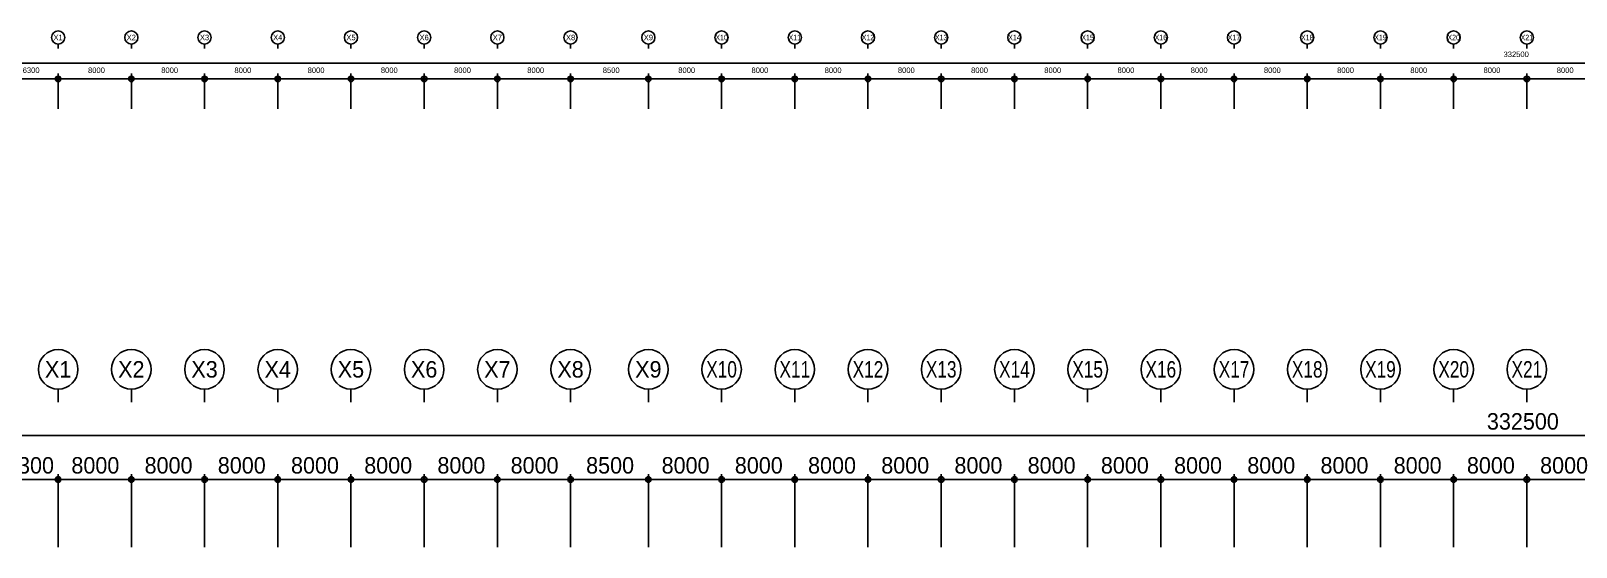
# Model space of a CAD drawing. Header units: millimetres. Extents: x -7718 to 414843, y 91724 to 341395.
# Drawn here: x 80428 to 249284, y 284993 to 341395 of the extents above; entities that cross this region are included whole.
import ezdxf
from ezdxf.enums import TextEntityAlignment as Align

# ---------------------------------------------------------------- set-up
doc = ezdxf.new("R2010")
doc.units = ezdxf.units.MM
doc.header["$LTSCALE"] = 200
doc.header["$MEASUREMENT"] = 0
doc.layers.add('e-plan', color=9, linetype='CONTINUOUS')
doc.styles.add('돋움', font='Dotum.ttf')

# ---------------------------------------------------------------- blocks, each defined once
blk = doc.blocks.new('A$C2E7106E5')
at = {"layer": 'e-plan'}
for p, q in [((6300, 54482), (6300, 54962)), ((14300, 54482), (14300, 54962)), ((22300, 54482), (22300, 54962)), ((30300, 54482), (30300, 54962)), ((38300, 54482), (38300, 54962)), ((46300, 54482), (46300, 54962)), ((54300, 54482), (54300, 54962)), ((62300, 54482), (62300, 54962)), ((70800, 54482), (70800, 54962)), ((78800, 54482), (78800, 54962)), ((86800, 54482), (86800, 54962)), ((94800, 54482), (94800, 54962)), ((102800, 54482), (102800, 54962)), ((110800, 54482), (110800, 54962)), ((118800, 54482), (118800, 54962)), ((126800, 54482), (126800, 54962)), ((134800, 54482), (134800, 54962)), ((142800, 54482), (142800, 54962)), ((150800, 54482), (150800, 54962)), ((158800, 54482), (158800, 54962)), ((166800, 54482), (166800, 54962)), ((600, 52894), (331900, 52894)), ((5700, 51154), (600, 51154)), ((7500, 51154), (5100, 51154)), ((5100, 51154), (7500, 51154)), ((6300, 47899), (6300, 51754)), ((6300, 47899), (6300, 51754)), ((6900, 51154), (13700, 51154)), ((15500, 51154), (13100, 51154)), ((13100, 51154), (15500, 51154)), ((14300, 47899), (14300, 51754)), ((14300, 47899), (14300, 51754)), ((21700, 51154), (14900, 51154)), ((21100, 51154), (23500, 51154)), ((23500, 51154), (21100, 51154)), ((22300, 47899), (22300, 51754)), ((22300, 47899), (22300, 51754)), ((29700, 51154), (22900, 51154)), ((29100, 51154), (31500, 51154)), ((31500, 51154), (29100, 51154)), ((30300, 47899), (30300, 51754)), ((30300, 47899), (30300, 51754)), ((37700, 51154), (30900, 51154)), ((39500, 51154), (37100, 51154)), ((37100, 51154), (39500, 51154)), ((38300, 47899), (38300, 51754)), ((38300, 47899), (38300, 51754)), ((45700, 51154), (38900, 51154)), ((45100, 51154), (47500, 51154)), ((47500, 51154), (45100, 51154)), ((46300, 47899), (46300, 51754)), ((46300, 47899), (46300, 51754)), ((53700, 51154), (46900, 51154)), ((53100, 51154), (55500, 51154)), ((55500, 51154), (53100, 51154)), ((54300, 47899), (54300, 51754)), ((54300, 47899), (54300, 51754)), ((61700, 51154), (54900, 51154)), ((61100, 51154), (63500, 51154)), ((63500, 51154), (61100, 51154)), ((62300, 47899), (62300, 51754)), ((62300, 47899), (62300, 51754)), ((70200, 51154), (62900, 51154)), ((69600, 51154), (72000, 51154)), ((72000, 51154), (69600, 51154)), ((70800, 47899), (70800, 51754)), ((70800, 47899), (70800, 51754)), ((78200, 51154), (71400, 51154)), ((77600, 51154), (80000, 51154)), ((80000, 51154), (77600, 51154)), ((78800, 47899), (78800, 51754)), ((78800, 47899), (78800, 51754)), ((86200, 51154), (79400, 51154)), ((88000, 51154), (85600, 51154)), ((85600, 51154), (88000, 51154)), ((86800, 47899), (86800, 51754)), ((86800, 47899), (86800, 51754)), ((94200, 51154), (87400, 51154)), ((93600, 51154), (96000, 51154)), ((96000, 51154), (93600, 51154)), ((94800, 47899), (94800, 51754)), ((94800, 47899), (94800, 51754)), ((102200, 51154), (95400, 51154)), ((101600, 51154), (104000, 51154)), ((104000, 51154), (101600, 51154)), ((102800, 47899), (102800, 51754)), ((102800, 47899), (102800, 51754)), ((110200, 51154), (103400, 51154)), ((109600, 51154), (112000, 51154)), ((112000, 51154), (109600, 51154)), ((110800, 47899), (110800, 51754)), ((110800, 47899), (110800, 51754)), ((118200, 51154), (111400, 51154)), ((117600, 51154), (120000, 51154)), ((120000, 51154), (117600, 51154)), ((118800, 47899), (118800, 51754)), ((118800, 47899), (118800, 51754)), ((126200, 51154), (119400, 51154)), ((128000, 51154), (125600, 51154)), ((125600, 51154), (128000, 51154)), ((126800, 47899), (126800, 51754)), ((126800, 47899), (126800, 51754)), ((134200, 51154), (127400, 51154)), ((133600, 51154), (136000, 51154)), ((136000, 51154), (133600, 51154)), ((134800, 47899), (134800, 51754)), ((134800, 47899), (134800, 51754)), ((142200, 51154), (135400, 51154)), ((144000, 51154), (141600, 51154)), ((141600, 51154), (144000, 51154)), ((142800, 47899), (142800, 51754)), ((142800, 47899), (142800, 51754)), ((150200, 51154), (143400, 51154)), ((149600, 51154), (152000, 51154)), ((152000, 51154), (149600, 51154)), ((150800, 47899), (150800, 51754)), ((150800, 47899), (150800, 51754)), ((158200, 51154), (151400, 51154)), ((157600, 51154), (160000, 51154)), ((160000, 51154), (157600, 51154)), ((158800, 47899), (158800, 51754)), ((158800, 47899), (158800, 51754)), ((166200, 51154), (159400, 51154)), ((165600, 51154), (168000, 51154)), ((168000, 51154), (165600, 51154)), ((166800, 47899), (166800, 51754)), ((166800, 47899), (166800, 51754)), ((174200, 51154), (167400, 51154)), ((6300, 15822), (6300, 17262)), ((14300, 15822), (14300, 17262)), ((22300, 15822), (22300, 17262)), ((30300, 15822), (30300, 17262)), ((38300, 15822), (38300, 17262)), ((46300, 15822), (46300, 17262)), ((54300, 15822), (54300, 17262)), ((62300, 15822), (62300, 17262)), ((70800, 15822), (70800, 17262)), ((78800, 15822), (78800, 17262)), ((86800, 15822), (86800, 17262)), ((94800, 15822), (94800, 17262)), ((102800, 15822), (102800, 17262)), ((110800, 15822), (110800, 17262)), ((118800, 15822), (118800, 17262)), ((126800, 15822), (126800, 17262)), ((134800, 15822), (134800, 17262)), ((142800, 15822), (142800, 17262)), ((150800, 15822), (150800, 17262)), ((158800, 15822), (158800, 17262)), ((166800, 15822), (166800, 17262)), ((600, 12185), (331900, 12185)), ((5700, 7385), (600, 7385)), ((7500, 7385), (5100, 7385)), ((5100, 7385), (7500, 7385)), ((6300, 0), (6300, 7985)), ((6300, 0), (6300, 7985)), ((6900, 7385), (13700, 7385)), ((15500, 7385), (13100, 7385)), ((13100, 7385), (15500, 7385)), ((14300, 0), (14300, 7985)), ((14300, 0), (14300, 7985)), ((21700, 7385), (14900, 7385)), ((21100, 7385), (23500, 7385)), ((23500, 7385), (21100, 7385)), ((22300, 0), (22300, 7985)), ((22300, 0), (22300, 7985)), ((29700, 7385), (22900, 7385)), ((29100, 7385), (31500, 7385)), ((31500, 7385), (29100, 7385)), ((30300, 0), (30300, 7985)), ((30300, 0), (30300, 7985)), ((37700, 7385), (30900, 7385)), ((39500, 7385), (37100, 7385)), ((37100, 7385), (39500, 7385)), ((38300, 0), (38300, 7985)), ((38300, 0), (38300, 7985)), ((45700, 7385), (38900, 7385)), ((45100, 7385), (47500, 7385)), ((47500, 7385), (45100, 7385)), ((46300, 0), (46300, 7985)), ((46300, 0), (46300, 7985)), ((53700, 7385), (46900, 7385)), ((53100, 7385), (55500, 7385)), ((55500, 7385), (53100, 7385)), ((54300, 0), (54300, 7985)), ((54300, 0), (54300, 7985)), ((61700, 7385), (54900, 7385)), ((61100, 7385), (63500, 7385)), ((63500, 7385), (61100, 7385)), ((62300, 0), (62300, 7985)), ((62300, 0), (62300, 7985)), ((70200, 7385), (62900, 7385)), ((69600, 7385), (72000, 7385)), ((72000, 7385), (69600, 7385)), ((70800, 0), (70800, 7985)), ((70800, 0), (70800, 7985)), ((78200, 7385), (71400, 7385)), ((77600, 7385), (80000, 7385)), ((80000, 7385), (77600, 7385)), ((78800, 0), (78800, 7985)), ((78800, 0), (78800, 7985)), ((86200, 7385), (79400, 7385)), ((88000, 7385), (85600, 7385)), ((85600, 7385), (88000, 7385)), ((86800, 0), (86800, 7985)), ((86800, 0), (86800, 7985)), ((94200, 7385), (87400, 7385)), ((93600, 7385), (96000, 7385)), ((96000, 7385), (93600, 7385)), ((94800, 0), (94800, 7985)), ((94800, 0), (94800, 7985)), ((102200, 7385), (95400, 7385)), ((101600, 7385), (104000, 7385)), ((104000, 7385), (101600, 7385)), ((102800, 0), (102800, 7985)), ((102800, 0), (102800, 7985)), ((110200, 7385), (103400, 7385)), ((109600, 7385), (112000, 7385)), ((112000, 7385), (109600, 7385)), ((110800, 0), (110800, 7985)), ((110800, 0), (110800, 7985)), ((118200, 7385), (111400, 7385)), ((117600, 7385), (120000, 7385)), ((120000, 7385), (117600, 7385)), ((118800, 0), (118800, 7985)), ((118800, 0), (118800, 7985)), ((126200, 7385), (119400, 7385)), ((128000, 7385), (125600, 7385)), ((125600, 7385), (128000, 7385)), ((126800, 0), (126800, 7985)), ((126800, 0), (126800, 7985)), ((134200, 7385), (127400, 7385)), ((133600, 7385), (136000, 7385)), ((136000, 7385), (133600, 7385)), ((134800, 0), (134800, 7985)), ((134800, 0), (134800, 7985)), ((142200, 7385), (135400, 7385)), ((144000, 7385), (141600, 7385)), ((141600, 7385), (144000, 7385)), ((142800, 0), (142800, 7985)), ((142800, 0), (142800, 7985)), ((150200, 7385), (143400, 7385)), ((149600, 7385), (152000, 7385)), ((152000, 7385), (149600, 7385)), ((150800, 0), (150800, 7985)), ((150800, 0), (150800, 7985)), ((158200, 7385), (151400, 7385)), ((157600, 7385), (160000, 7385)), ((160000, 7385), (157600, 7385)), ((158800, 0), (158800, 7985)), ((158800, 0), (158800, 7985)), ((166200, 7385), (159400, 7385)), ((165600, 7385), (168000, 7385)), ((168000, 7385), (165600, 7385)), ((166800, 0), (166800, 7985)), ((166800, 0), (166800, 7985)), ((174200, 7385), (167400, 7385))]:
    blk.add_line(p, q, dxfattribs=at)
for centre, radius in [((6300, 55682), 720), ((14300, 55682), 720), ((22300, 55682), 720), ((30300, 55682), 720), ((38300, 55682), 720), ((46300, 55682), 720), ((54300, 55682), 720), ((62300, 55682), 720), ((70800, 55682), 720), ((78800, 55682), 720), ((86800, 55682), 720), ((94800, 55682), 720), ((102800, 55682), 720), ((110800, 55682), 720), ((118800, 55682), 720), ((126800, 55682), 720), ((134800, 55682), 720), ((142800, 55682), 720), ((150800, 55682), 720), ((158800, 55682), 720), ((166800, 55682), 720), ((6300, 51154), 300), ((6300, 51154), 300), ((6300, 51154), 150), ((6300, 51154), 150), ((14300, 51154), 300), ((14300, 51154), 300), ((14300, 51154), 150), ((14300, 51154), 150), ((22300, 51154), 300), ((22300, 51154), 300), ((22300, 51154), 150), ((22300, 51154), 150), ((30300, 51154), 300), ((30300, 51154), 300), ((30300, 51154), 150), ((30300, 51154), 150), ((38300, 51154), 300), ((38300, 51154), 300), ((38300, 51154), 150), ((38300, 51154), 150), ((46300, 51154), 300), ((46300, 51154), 300), ((46300, 51154), 150), ((46300, 51154), 150), ((54300, 51154), 300), ((54300, 51154), 300), ((54300, 51154), 150), ((54300, 51154), 150), ((62300, 51154), 300), ((62300, 51154), 300), ((62300, 51154), 150), ((62300, 51154), 150), ((70800, 51154), 300), ((70800, 51154), 300), ((70800, 51154), 150), ((70800, 51154), 150), ((78800, 51154), 300), ((78800, 51154), 300), ((78800, 51154), 150), ((78800, 51154), 150), ((86800, 51154), 300), ((86800, 51154), 300), ((86800, 51154), 150), ((86800, 51154), 150), ((94800, 51154), 300), ((94800, 51154), 300), ((94800, 51154), 150), ((94800, 51154), 150), ((102800, 51154), 300), ((102800, 51154), 300), ((102800, 51154), 150), ((102800, 51154), 150), ((110800, 51154), 300), ((110800, 51154), 300), ((110800, 51154), 150), ((110800, 51154), 150), ((118800, 51154), 300), ((118800, 51154), 300), ((118800, 51154), 150), ((118800, 51154), 150), ((126800, 51154), 300), ((126800, 51154), 300), ((126800, 51154), 150), ((126800, 51154), 150), ((134800, 51154), 300), ((134800, 51154), 300), ((134800, 51154), 150), ((134800, 51154), 150), ((142800, 51154), 300), ((142800, 51154), 300), ((142800, 51154), 150), ((142800, 51154), 150), ((150800, 51154), 300), ((150800, 51154), 300), ((150800, 51154), 150), ((150800, 51154), 150), ((158800, 51154), 300), ((158800, 51154), 300), ((158800, 51154), 150), ((158800, 51154), 150), ((166800, 51154), 300), ((166800, 51154), 300), ((166800, 51154), 150), ((166800, 51154), 150), ((6300, 19422), 2160), ((14300, 19422), 2160), ((22300, 19422), 2160), ((30300, 19422), 2160), ((38300, 19422), 2160), ((46300, 19422), 2160), ((54300, 19422), 2160), ((62300, 19422), 2160), ((70800, 19422), 2160), ((78800, 19422), 2160), ((86800, 19422), 2160), ((94800, 19422), 2160), ((102800, 19422), 2160), ((110800, 19422), 2160), ((118800, 19422), 2160), ((126800, 19422), 2160), ((134800, 19422), 2160), ((142800, 19422), 2160), ((150800, 19422), 2160), ((158800, 19422), 2160), ((166800, 19422), 2160), ((6300, 7385), 300), ((6300, 7385), 300), ((6300, 7385), 150), ((6300, 7385), 150), ((14300, 7385), 300), ((14300, 7385), 300), ((14300, 7385), 150), ((14300, 7385), 150), ((22300, 7385), 300), ((22300, 7385), 300), ((22300, 7385), 150), ((22300, 7385), 150), ((30300, 7385), 300), ((30300, 7385), 300), ((30300, 7385), 150), ((30300, 7385), 150), ((38300, 7385), 300), ((38300, 7385), 300), ((38300, 7385), 150), ((38300, 7385), 150), ((46300, 7385), 300), ((46300, 7385), 300), ((46300, 7385), 150), ((46300, 7385), 150), ((54300, 7385), 300), ((54300, 7385), 300), ((54300, 7385), 150), ((54300, 7385), 150), ((62300, 7385), 300), ((62300, 7385), 300), ((62300, 7385), 150), ((62300, 7385), 150), ((70800, 7385), 300), ((70800, 7385), 300), ((70800, 7385), 150), ((70800, 7385), 150), ((78800, 7385), 300), ((78800, 7385), 300), ((78800, 7385), 150), ((78800, 7385), 150), ((86800, 7385), 300), ((86800, 7385), 300), ((86800, 7385), 150), ((86800, 7385), 150), ((94800, 7385), 300), ((94800, 7385), 300), ((94800, 7385), 150), ((94800, 7385), 150), ((102800, 7385), 300), ((102800, 7385), 300), ((102800, 7385), 150), ((102800, 7385), 150), ((110800, 7385), 300), ((110800, 7385), 300), ((110800, 7385), 150), ((110800, 7385), 150), ((118800, 7385), 300), ((118800, 7385), 300), ((118800, 7385), 150), ((118800, 7385), 150), ((126800, 7385), 300), ((126800, 7385), 300), ((126800, 7385), 150), ((126800, 7385), 150), ((134800, 7385), 300), ((134800, 7385), 300), ((134800, 7385), 150), ((134800, 7385), 150), ((142800, 7385), 300), ((142800, 7385), 300), ((142800, 7385), 150), ((142800, 7385), 150), ((150800, 7385), 300), ((150800, 7385), 300), ((150800, 7385), 150), ((150800, 7385), 150), ((158800, 7385), 300), ((158800, 7385), 300), ((158800, 7385), 150), ((158800, 7385), 150), ((166800, 7385), 300), ((166800, 7385), 300), ((166800, 7385), 150), ((166800, 7385), 150)]:
    blk.add_circle(centre, radius, dxfattribs=at)
at = {"layer": 'e-plan', "style": '돋움'}
for s, height, p in [('X1', 600, (6300, 55682)), ('X2', 600, (14300, 55682)), ('X3', 600, (22300, 55682)), ('X4', 600, (30300, 55682)), ('X5', 600, (38300, 55682)), ('X6', 600, (46300, 55682)), ('X7', 600, (54300, 55682)), ('X8', 600, (62300, 55682)), ('X9', 600, (70800, 55682)), ('X1', 1800, (6300, 19422)), ('X2', 1800, (14300, 19422)), ('X3', 1800, (22300, 19422)), ('X4', 1800, (30300, 19422)), ('X5', 1800, (38300, 19422)), ('X6', 1800, (46300, 19422)), ('X7', 1800, (54300, 19422)), ('X8', 1800, (62300, 19422)), ('X9', 1800, (70800, 19422))]:
    blk.add_text(s, height=height, dxfattribs=at).set_placement(p, align=Align.MIDDLE_CENTER)
at = {"layer": 'e-plan', "style": '돋움', "width": 0.8}
for s, height, p in [('X10', 600, (78800, 55682)), ('X11', 600, (86800, 55682)), ('X12', 600, (94800, 55682)), ('X13', 600, (102800, 55682)), ('X14', 600, (110800, 55682)), ('X15', 600, (118800, 55682)), ('X16', 600, (126800, 55682)), ('X17', 600, (134800, 55682)), ('X18', 600, (142800, 55682)), ('X19', 600, (150800, 55682)), ('X20', 600, (158800, 55682)), ('X21', 600, (166800, 55682)), ('X10', 1800, (78800, 19422)), ('X11', 1800, (86800, 19422)), ('X12', 1800, (94800, 19422)), ('X13', 1800, (102800, 19422)), ('X14', 1800, (110800, 19422)), ('X15', 1800, (118800, 19422)), ('X16', 1800, (126800, 19422)), ('X17', 1800, (134800, 19422)), ('X18', 1800, (142800, 19422)), ('X19', 1800, (150800, 19422)), ('X20', 1800, (158800, 19422)), ('X21', 1800, (166800, 19422))]:
    blk.add_text(s, height=height, dxfattribs=at).set_placement(p, align=Align.MIDDLE_CENTER)
at = {"layer": 'e-plan', "style": '돋움'}
for s, height, p in [('332500', 600, (164254, 53544)), ('6300', 600, (2427, 51804)), ('8000', 600, (9567, 51803)), ('8000', 600, (17567, 51803)), ('8000', 600, (25567, 51803)), ('8000', 600, (33567, 51803)), ('8000', 600, (41567, 51803)), ('8000', 600, (49567, 51803)), ('8000', 600, (57567, 51803)), ('8500', 600, (65817, 51803)), ('8000', 600, (74067, 51803)), ('8000', 600, (82067, 51803)), ('8000', 600, (90067, 51803)), ('8000', 600, (98067, 51803)), ('8000', 600, (106067, 51803)), ('8000', 600, (114067, 51803)), ('8000', 600, (122067, 51803)), ('8000', 600, (130067, 51803)), ('8000', 600, (138067, 51803)), ('8000', 600, (146067, 51803)), ('8000', 600, (154067, 51803)), ('8000', 600, (162067, 51803)), ('8000', 600, (170067, 51803)), ('332500', 1800, (162436, 12835)), ('6300', 1800, (609, 8035)), ('8000', 1800, (7749, 8034)), ('8000', 1800, (15749, 8034)), ('8000', 1800, (23749, 8034)), ('8000', 1800, (31749, 8034)), ('8000', 1800, (39749, 8034)), ('8000', 1800, (47749, 8034)), ('8000', 1800, (55749, 8034)), ('8500', 1800, (63999, 8034)), ('8000', 1800, (72249, 8034)), ('8000', 1800, (80249, 8034)), ('8000', 1800, (88249, 8034)), ('8000', 1800, (96249, 8034)), ('8000', 1800, (104249, 8034)), ('8000', 1800, (112249, 8034)), ('8000', 1800, (120249, 8034)), ('8000', 1800, (128249, 8034)), ('8000', 1800, (136249, 8034)), ('8000', 1800, (144249, 8034)), ('8000', 1800, (152249, 8034)), ('8000', 1800, (160249, 8034)), ('8000', 1800, (168249, 8034))]:
    blk.add_text(s, height=height, dxfattribs=at).set_placement(p)

msp = doc.modelspace()

# ---------------------------------------------------------------- block references
at = {"layer": 'e-plan'}
msp.add_blockref('A$C2E7106E5', (77103, 284993), dxfattribs=at)

doc.saveas('drawing.dxf')
